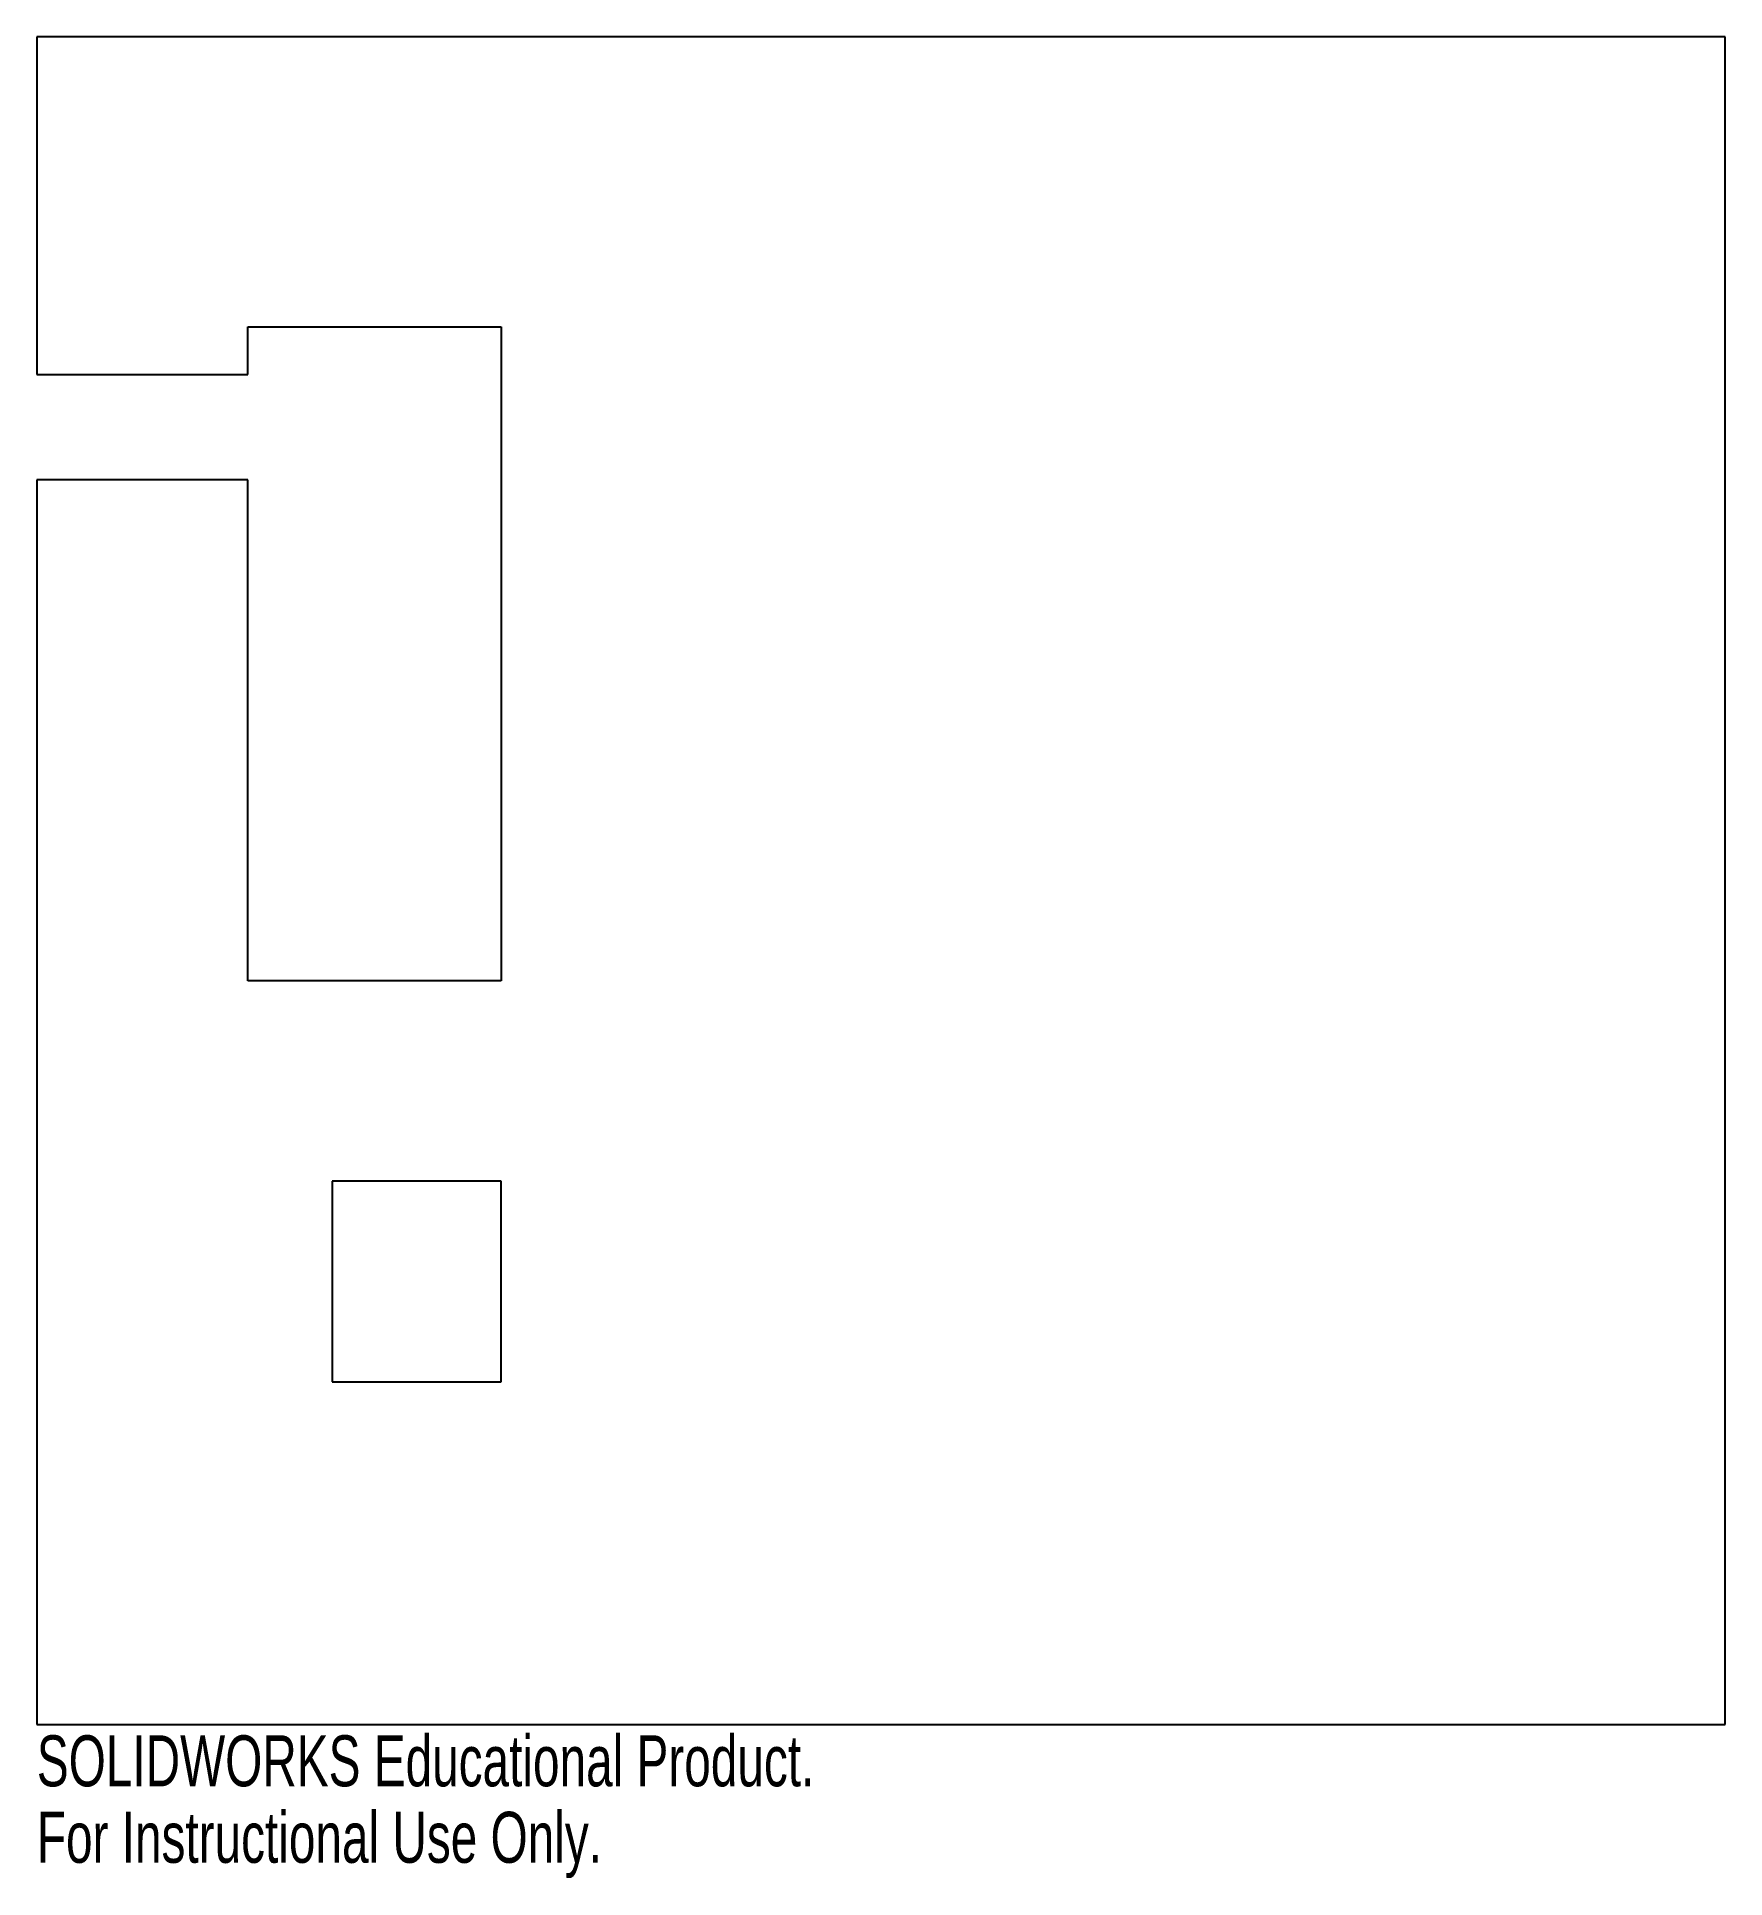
# Model space of a CAD drawing. Header units: millimetres. Extents: x -80 to 80, y -95 to 80.
import ezdxf

# ---------------------------------------------------------------- set-up
doc = ezdxf.new("R2010")
doc.units = ezdxf.units.MM
doc.styles.add('SLDTEXTSTYLE0', font='TXT', dxfattribs={"width": 0.7})

msp = doc.modelspace()

# ---------------------------------------------------------------- linework, layer by layer
at = {"color": 7, "linetype": 'Continuous', "lineweight": 25}
for p, q in [((80, 80), (-80, 80)), ((-80, 80), (-80, 48)), ((80, -80), (80, 80)), ((-60, 52.5), (-36, 52.5)), ((-60, 48), (-60, 52.5)), ((-36, 52.5), (-36, -9.5)), ((-80, 48), (-60, 48)), ((-80, 38), (-80, -80)), ((-60, 38), (-80, 38)), ((-60, -9.5), (-60, 38)), ((-36, -9.5), (-60, -9.5)), ((-36, -28.5), (-52, -28.5)), ((-52, -28.5), (-52, -47.5)), ((-36, -47.5), (-36, -28.5)), ((-52, -47.5), (-36, -47.5)), ((-80, -80), (80, -80))]:
    msp.add_line(p, q, dxfattribs=at)

# ---------------------------------------------------------------- texts
at = {"color": 7, "linetype": 'Continuous', "char_height": 4.8336, "attachment_point": 1, "style": 'SLDTEXTSTYLE0'}
for s, insert in [('SOLIDWORKS Educational Product.', (-80, -81.02)), ('For Instructional Use Only.', (-80, -88.27))]:
    msp.add_mtext(s, dxfattribs=dict(at, insert=insert))

doc.saveas('drawing.dxf')
